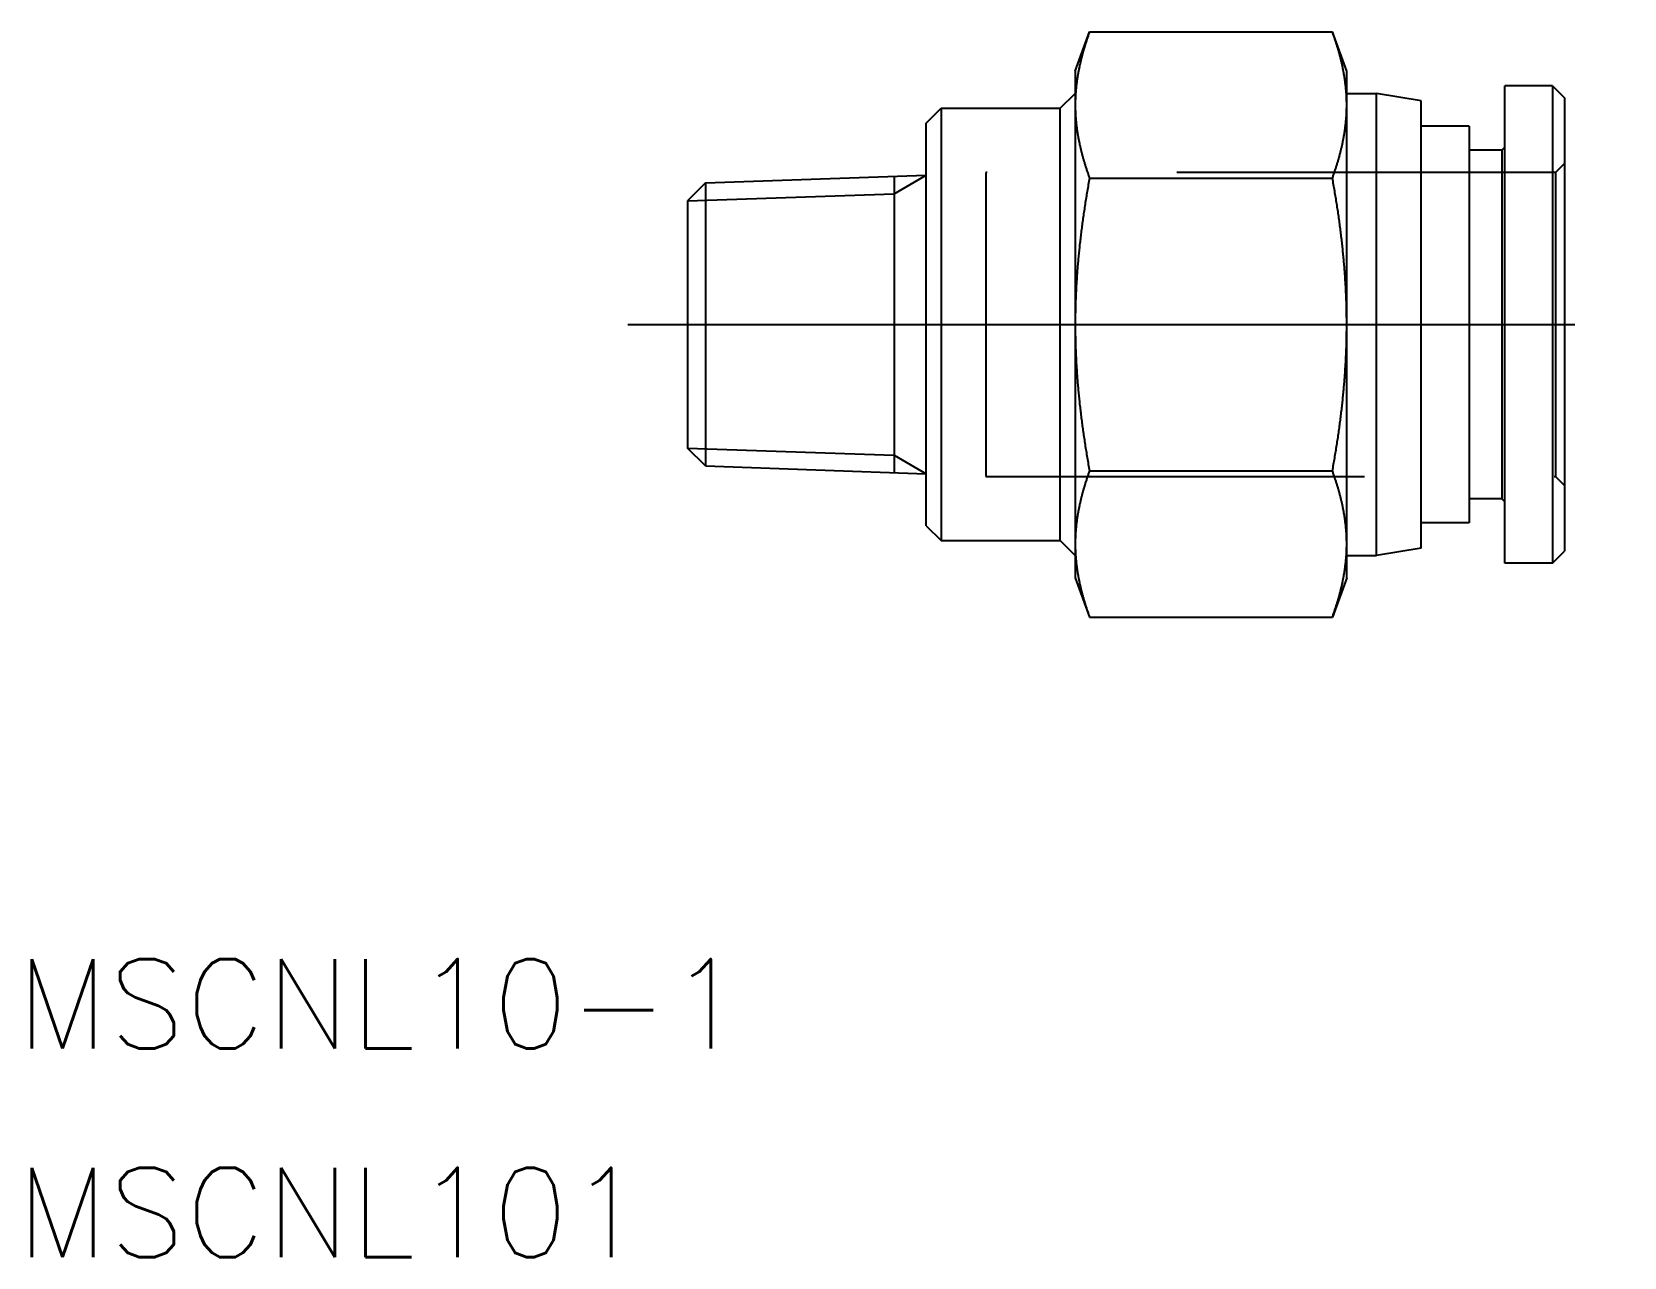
# Model space of a CAD drawing. Extents: x -73.7 to 11.2, y -31.3 to 11.8.
# Drawn here: x -73.7 to -20.3, y -31.3 to 9.8 of the extents above; entities that cross this region are included whole.
import ezdxf

# ---------------------------------------------------------------- set-up
doc = ezdxf.new("R2010")
doc.units = 0
doc.linetypes.add('CENTER', pattern=[50.8, 31.75, -6.35, 6.35, -6.35])
doc.linetypes.add('DASHED', pattern=[19.05, 12.7, -6.35])
doc.layers.get('0').update_dxf_attribs({"linetype": 'CONTINUOUS'})
doc.layers.add('CENTER', color=1, linetype='CENTER')
doc.styles.get("Standard").update_dxf_attribs({"font": 'txt.shx', "height": 3, "bigfont": 'bigfont.shx'})

msp = doc.modelspace()

# ---------------------------------------------------------------- linework, layer by layer
at = {"color": 7, "linetype": 'CONTINUOUS'}
for p, q in [((-38.743, 8.5), (-38.265, 9.815)), ((-38.265, 9.815), (-30.122, 9.815)), ((-29.643, 8.5), (-30.122, 9.815)), ((-38.743, 8.5), (-38.743, 7.361)), ((-29.643, 7.361), (-29.643, 8.5)), ((-39.243, 7.25), (-38.743, 7.75)), ((-29.643, 7.75), (-28.643, 7.75)), ((-28.643, -7.75), (-28.643, 7.75)), ((-27.143, 7.5), (-28.643, 7.75)), ((-27.143, -7.5), (-27.143, 7.5)), ((-24.343, -8), (-24.343, 8)), ((-22.743, 8), (-24.343, 8)), ((-22.743, 8), (-22.743, -8)), ((-22.743, 8), (-22.343, 7.6)), ((-22.343, 7.6), (-22.343, -7.6)), ((-43.743, 6.75), (-43.243, 7.25)), ((-43.243, 7.25), (-43.243, -7.25)), ((-43.243, 7.25), (-39.243, 7.25)), ((-39.243, -7.25), (-39.243, 7.25)), ((-38.743, 7.361), (-38.743, 0)), ((-29.643, 0), (-29.643, 7.361)), ((-43.743, -6.75), (-43.743, 6.75)), ((-25.543, 6.65), (-27.143, 6.65)), ((-25.543, 6.65), (-25.543, -6.65)), ((-24.443, 5.85), (-24.343, 5.95)), ((-24.443, 5.85), (-25.543, 5.85)), ((-24.443, 5.85), (-24.443, -5.85)), ((-51.141, 4.746), (-43.743, 5.005)), ((-44.814, 4.967), (-44.814, -4.967)), ((-43.743, -5.005), (-43.743, 5.005)), ((-38.265, 4.907), (-30.122, 4.907)), ((-51.141, 4.746), (-51.743, 4.144)), ((-51.141, 4.746), (-51.141, -4.746)), ((-51.743, 4.144), (-51.743, -4.144)), ((-38.743, 0), (-38.743, -7.361)), ((-29.643, -7.361), (-29.643, 0)), ((-51.141, -4.746), (-51.743, -4.144)), ((-51.141, -4.746), (-43.743, -5.005)), ((-38.265, -4.907), (-30.122, -4.907)), ((-24.443, -5.85), (-25.543, -5.85)), ((-24.443, -5.85), (-24.343, -5.95)), ((-43.743, -6.75), (-43.243, -7.25)), ((-25.543, -6.65), (-27.143, -6.65)), ((-43.243, -7.25), (-39.243, -7.25)), ((-39.243, -7.25), (-38.743, -7.75)), ((-38.743, -7.361), (-38.743, -8.5)), ((-29.643, -8.5), (-29.643, -7.361)), ((-29.643, -7.75), (-28.643, -7.75)), ((-27.143, -7.5), (-28.643, -7.75)), ((-22.743, -8), (-24.343, -8)), ((-22.743, -8), (-22.343, -7.6)), ((-38.743, -8.5), (-38.265, -9.815)), ((-29.643, -8.5), (-30.122, -9.815)), ((-38.265, -9.815), (-30.122, -9.815))]:
    msp.add_line(p, q, dxfattribs=at)
at = {"color": 3, "linetype": 'DASHED'}
for p, q in [((-22.343, 5.4), (-22.643, 5.1)), ((-41.743, 5.1), (-41.743, -5.1)), ((-22.643, 5.1), (-41.743, 5.1)), ((-22.643, 5.1), (-22.643, -5.1)), ((-41.743, -5.1), (-22.643, -5.1)), ((-22.643, -5.1), (-22.343, -5.4))]:
    msp.add_line(p, q, dxfattribs=at)
at = {"color": 3, "linetype": 'CONTINUOUS'}
for p, q in [((-44.814, 4.386), (-43.743, 5.005)), ((-51.743, 4.144), (-44.814, 4.386)), ((-51.743, -4.144), (-44.814, -4.386)), ((-44.814, -4.386), (-43.743, -5.005))]:
    msp.add_line(p, q, dxfattribs=at)
at = {"color": 7}
for points in [[(-38.265, 9.815, 0), (-38.275, 9.787, 0), (-38.285, 9.759, 0), (-38.295, 9.731, 0), (-38.305, 9.703, 0), (-38.315, 9.675, 0), (-38.324, 9.647, 0), (-38.334, 9.62, 0), (-38.343, 9.592, 0), (-38.352, 9.565, 0), (-38.361, 9.537, 0), (-38.37, 9.51, 0), (-38.379, 9.483, 0), (-38.388, 9.456, 0), (-38.397, 9.429, 0), (-38.405, 9.402, 0), (-38.414, 9.375, 0), (-38.422, 9.348, 0), (-38.43, 9.321, 0), (-38.438, 9.294, 0), (-38.446, 9.268, 0), (-38.454, 9.241, 0), (-38.462, 9.214, 0), (-38.47, 9.188, 0), (-38.477, 9.161, 0), (-38.485, 9.135, 0), (-38.492, 9.109, 0), (-38.499, 9.083, 0), (-38.506, 9.056, 0), (-38.513, 9.03, 0), (-38.52, 9.004, 0), (-38.527, 8.978, 0), (-38.534, 8.952, 0), (-38.54, 8.926, 0), (-38.547, 8.9, 0), (-38.553, 8.874, 0), (-38.559, 8.849, 0), (-38.566, 8.823, 0), (-38.572, 8.797, 0), (-38.578, 8.771, 0), (-38.583, 8.746, 0), (-38.589, 8.72, 0), (-38.595, 8.695, 0), (-38.6, 8.669, 0), (-38.606, 8.644, 0), (-38.611, 8.618, 0), (-38.616, 8.593, 0), (-38.621, 8.567, 0), (-38.626, 8.542, 0), (-38.631, 8.517, 0), (-38.636, 8.491, 0), (-38.641, 8.466, 0), (-38.645, 8.441, 0), (-38.65, 8.416, 0), (-38.654, 8.39, 0), (-38.658, 8.365, 0), (-38.662, 8.34, 0), (-38.666, 8.315, 0), (-38.67, 8.29, 0), (-38.674, 8.265, 0), (-38.678, 8.239, 0), (-38.682, 8.214, 0), (-38.685, 8.189, 0), (-38.689, 8.164, 0), (-38.692, 8.139, 0), (-38.695, 8.114, 0), (-38.698, 8.089, 0), (-38.701, 8.064, 0), (-38.704, 8.039, 0), (-38.707, 8.014, 0), (-38.71, 7.989, 0), (-38.712, 7.964, 0), (-38.715, 7.939, 0), (-38.717, 7.914, 0), (-38.72, 7.889, 0), (-38.722, 7.864, 0), (-38.724, 7.839, 0), (-38.726, 7.814, 0), (-38.728, 7.789, 0), (-38.73, 7.764, 0), (-38.731, 7.739, 0), (-38.733, 7.714, 0), (-38.734, 7.689, 0), (-38.736, 7.664, 0), (-38.737, 7.639, 0), (-38.738, 7.614, 0), (-38.739, 7.588, 0), (-38.74, 7.563, 0), (-38.741, 7.538, 0), (-38.741, 7.513, 0), (-38.742, 7.488, 0), (-38.742, 7.462, 0), (-38.743, 7.437, 0), (-38.743, 7.412, 0), (-38.743, 7.387, 0), (-38.743, 7.361, 0)], [(-29.643, 7.361, 0), (-29.643, 7.387, 0), (-29.644, 7.413, 0), (-29.644, 7.439, 0), (-29.644, 7.464, 0), (-29.645, 7.49, 0), (-29.645, 7.516, 0), (-29.646, 7.541, 0), (-29.647, 7.567, 0), (-29.648, 7.593, 0), (-29.649, 7.618, 0), (-29.65, 7.644, 0), (-29.651, 7.669, 0), (-29.653, 7.695, 0), (-29.654, 7.72, 0), (-29.656, 7.745, 0), (-29.658, 7.771, 0), (-29.66, 7.796, 0), (-29.662, 7.821, 0), (-29.663, 7.847, 0), (-29.666, 7.872, 0), (-29.668, 7.897, 0), (-29.67, 7.923, 0), (-29.673, 7.948, 0), (-29.675, 7.973, 0), (-29.678, 7.998, 0), (-29.681, 8.024, 0), (-29.684, 8.049, 0), (-29.687, 8.074, 0), (-29.69, 8.099, 0), (-29.693, 8.125, 0), (-29.696, 8.15, 0), (-29.7, 8.175, 0), (-29.703, 8.2, 0), (-29.707, 8.226, 0), (-29.71, 8.251, 0), (-29.714, 8.276, 0), (-29.718, 8.301, 0), (-29.722, 8.326, 0), (-29.726, 8.352, 0), (-29.73, 8.377, 0), (-29.735, 8.402, 0), (-29.739, 8.428, 0), (-29.744, 8.453, 0), (-29.748, 8.478, 0), (-29.753, 8.503, 0), (-29.758, 8.529, 0), (-29.763, 8.554, 0), (-29.768, 8.58, 0), (-29.773, 8.605, 0), (-29.778, 8.63, 0), (-29.784, 8.656, 0), (-29.789, 8.681, 0), (-29.795, 8.707, 0), (-29.8, 8.732, 0), (-29.806, 8.758, 0), (-29.812, 8.783, 0), (-29.818, 8.809, 0), (-29.824, 8.835, 0), (-29.83, 8.86, 0), (-29.836, 8.886, 0), (-29.843, 8.912, 0), (-29.849, 8.937, 0), (-29.856, 8.963, 0), (-29.863, 8.989, 0), (-29.869, 9.015, 0), (-29.876, 9.041, 0), (-29.883, 9.067, 0), (-29.89, 9.093, 0), (-29.898, 9.119, 0), (-29.905, 9.145, 0), (-29.912, 9.171, 0), (-29.92, 9.197, 0), (-29.927, 9.223, 0), (-29.935, 9.25, 0), (-29.943, 9.276, 0), (-29.951, 9.302, 0), (-29.959, 9.329, 0), (-29.967, 9.355, 0), (-29.975, 9.382, 0), (-29.984, 9.408, 0), (-29.992, 9.435, 0), (-30.001, 9.462, 0), (-30.009, 9.489, 0), (-30.018, 9.515, 0), (-30.027, 9.542, 0), (-30.036, 9.569, 0), (-30.045, 9.596, 0), (-30.054, 9.623, 0), (-30.064, 9.651, 0), (-30.073, 9.678, 0), (-30.083, 9.705, 0), (-30.092, 9.732, 0), (-30.102, 9.76, 0), (-30.112, 9.787, 0), (-30.122, 9.815, 0)], [(-38.743, 7.361, 0), (-38.743, 7.336, 0), (-38.743, 7.311, 0), (-38.743, 7.285, 0), (-38.742, 7.26, 0), (-38.742, 7.235, 0), (-38.741, 7.21, 0), (-38.741, 7.184, 0), (-38.74, 7.159, 0), (-38.739, 7.134, 0), (-38.738, 7.109, 0), (-38.737, 7.084, 0), (-38.736, 7.059, 0), (-38.734, 7.034, 0), (-38.733, 7.009, 0), (-38.731, 6.984, 0), (-38.73, 6.958, 0), (-38.728, 6.933, 0), (-38.726, 6.908, 0), (-38.724, 6.883, 0), (-38.722, 6.858, 0), (-38.72, 6.833, 0), (-38.717, 6.808, 0), (-38.715, 6.783, 0), (-38.712, 6.758, 0), (-38.71, 6.733, 0), (-38.707, 6.708, 0), (-38.704, 6.683, 0), (-38.701, 6.658, 0), (-38.698, 6.633, 0), (-38.695, 6.608, 0), (-38.692, 6.583, 0), (-38.689, 6.558, 0), (-38.685, 6.533, 0), (-38.682, 6.508, 0), (-38.678, 6.483, 0), (-38.674, 6.458, 0), (-38.67, 6.433, 0), (-38.666, 6.408, 0), (-38.662, 6.382, 0), (-38.658, 6.357, 0), (-38.654, 6.332, 0), (-38.65, 6.307, 0), (-38.645, 6.282, 0), (-38.641, 6.256, 0), (-38.636, 6.231, 0), (-38.631, 6.206, 0), (-38.626, 6.18, 0), (-38.621, 6.155, 0), (-38.616, 6.13, 0), (-38.611, 6.104, 0), (-38.606, 6.079, 0), (-38.6, 6.053, 0), (-38.595, 6.028, 0), (-38.589, 6.002, 0), (-38.583, 5.977, 0), (-38.578, 5.951, 0), (-38.572, 5.925, 0), (-38.566, 5.9, 0), (-38.559, 5.874, 0), (-38.553, 5.848, 0), (-38.547, 5.822, 0), (-38.54, 5.796, 0), (-38.534, 5.77, 0), (-38.527, 5.744, 0), (-38.52, 5.718, 0), (-38.513, 5.692, 0), (-38.506, 5.666, 0), (-38.499, 5.64, 0), (-38.492, 5.614, 0), (-38.485, 5.587, 0), (-38.477, 5.561, 0), (-38.47, 5.535, 0), (-38.462, 5.508, 0), (-38.454, 5.482, 0), (-38.446, 5.455, 0), (-38.438, 5.428, 0), (-38.43, 5.402, 0), (-38.422, 5.375, 0), (-38.414, 5.348, 0), (-38.405, 5.321, 0), (-38.397, 5.294, 0), (-38.388, 5.267, 0), (-38.379, 5.24, 0), (-38.37, 5.212, 0), (-38.361, 5.185, 0), (-38.352, 5.158, 0), (-38.343, 5.13, 0), (-38.334, 5.103, 0), (-38.324, 5.075, 0), (-38.315, 5.047, 0), (-38.305, 5.02, 0), (-38.295, 4.992, 0), (-38.285, 4.964, 0), (-38.275, 4.936, 0), (-38.265, 4.907, 0)], [(-30.122, 4.907, 0), (-30.112, 4.935, 0), (-30.102, 4.963, 0), (-30.092, 4.99, 0), (-30.083, 5.017, 0), (-30.073, 5.045, 0), (-30.064, 5.072, 0), (-30.054, 5.099, 0), (-30.045, 5.126, 0), (-30.036, 5.153, 0), (-30.027, 5.18, 0), (-30.018, 5.207, 0), (-30.009, 5.234, 0), (-30.001, 5.261, 0), (-29.992, 5.287, 0), (-29.984, 5.314, 0), (-29.975, 5.341, 0), (-29.967, 5.367, 0), (-29.959, 5.394, 0), (-29.951, 5.42, 0), (-29.943, 5.446, 0), (-29.935, 5.473, 0), (-29.927, 5.499, 0), (-29.92, 5.525, 0), (-29.912, 5.551, 0), (-29.905, 5.578, 0), (-29.898, 5.604, 0), (-29.89, 5.63, 0), (-29.883, 5.656, 0), (-29.876, 5.682, 0), (-29.869, 5.708, 0), (-29.863, 5.733, 0), (-29.856, 5.759, 0), (-29.849, 5.785, 0), (-29.843, 5.811, 0), (-29.836, 5.837, 0), (-29.83, 5.862, 0), (-29.824, 5.888, 0), (-29.818, 5.914, 0), (-29.812, 5.939, 0), (-29.806, 5.965, 0), (-29.8, 5.99, 0), (-29.795, 6.016, 0), (-29.789, 6.041, 0), (-29.784, 6.067, 0), (-29.778, 6.092, 0), (-29.773, 6.118, 0), (-29.768, 6.143, 0), (-29.763, 6.168, 0), (-29.758, 6.194, 0), (-29.753, 6.219, 0), (-29.748, 6.244, 0), (-29.744, 6.27, 0), (-29.739, 6.295, 0), (-29.735, 6.32, 0), (-29.73, 6.345, 0), (-29.726, 6.371, 0), (-29.722, 6.396, 0), (-29.718, 6.421, 0), (-29.714, 6.446, 0), (-29.71, 6.472, 0), (-29.707, 6.497, 0), (-29.703, 6.522, 0), (-29.7, 6.547, 0), (-29.696, 6.573, 0), (-29.693, 6.598, 0), (-29.69, 6.623, 0), (-29.687, 6.648, 0), (-29.684, 6.673, 0), (-29.681, 6.699, 0), (-29.678, 6.724, 0), (-29.675, 6.749, 0), (-29.673, 6.774, 0), (-29.67, 6.8, 0), (-29.668, 6.825, 0), (-29.666, 6.85, 0), (-29.663, 6.876, 0), (-29.662, 6.901, 0), (-29.66, 6.926, 0), (-29.658, 6.952, 0), (-29.656, 6.977, 0), (-29.654, 7.002, 0), (-29.653, 7.028, 0), (-29.651, 7.053, 0), (-29.65, 7.079, 0), (-29.649, 7.104, 0), (-29.648, 7.13, 0), (-29.647, 7.155, 0), (-29.646, 7.181, 0), (-29.645, 7.207, 0), (-29.645, 7.232, 0), (-29.644, 7.258, 0), (-29.644, 7.284, 0), (-29.644, 7.31, 0), (-29.643, 7.335, 0), (-29.643, 7.361, 0)], [(-38.265, 4.907, 0), (-38.275, 4.851, 0), (-38.285, 4.795, 0), (-38.295, 4.739, 0), (-38.305, 4.683, 0), (-38.315, 4.628, 0), (-38.324, 4.572, 0), (-38.334, 4.517, 0), (-38.343, 4.462, 0), (-38.352, 4.407, 0), (-38.361, 4.352, 0), (-38.37, 4.298, 0), (-38.379, 4.243, 0), (-38.388, 4.189, 0), (-38.397, 4.135, 0), (-38.405, 4.081, 0), (-38.414, 4.027, 0), (-38.422, 3.973, 0), (-38.43, 3.919, 0), (-38.438, 3.866, 0), (-38.446, 3.813, 0), (-38.454, 3.759, 0), (-38.462, 3.706, 0), (-38.47, 3.653, 0), (-38.477, 3.6, 0), (-38.485, 3.548, 0), (-38.492, 3.495, 0), (-38.499, 3.443, 0), (-38.506, 3.39, 0), (-38.513, 3.338, 0), (-38.52, 3.286, 0), (-38.527, 3.234, 0), (-38.534, 3.182, 0), (-38.54, 3.13, 0), (-38.547, 3.078, 0), (-38.553, 3.026, 0), (-38.559, 2.975, 0), (-38.566, 2.923, 0), (-38.572, 2.872, 0), (-38.578, 2.82, 0), (-38.583, 2.769, 0), (-38.589, 2.718, 0), (-38.595, 2.667, 0), (-38.6, 2.616, 0), (-38.606, 2.565, 0), (-38.611, 2.514, 0), (-38.616, 2.463, 0), (-38.621, 2.412, 0), (-38.626, 2.361, 0), (-38.631, 2.311, 0), (-38.636, 2.26, 0), (-38.641, 2.21, 0), (-38.645, 2.159, 0), (-38.65, 2.109, 0), (-38.654, 2.058, 0), (-38.658, 2.008, 0), (-38.662, 1.958, 0), (-38.666, 1.907, 0), (-38.67, 1.857, 0), (-38.674, 1.807, 0), (-38.678, 1.757, 0), (-38.682, 1.706, 0), (-38.685, 1.656, 0), (-38.689, 1.606, 0), (-38.692, 1.556, 0), (-38.695, 1.506, 0), (-38.698, 1.456, 0), (-38.701, 1.406, 0), (-38.704, 1.356, 0), (-38.707, 1.306, 0), (-38.71, 1.256, 0), (-38.712, 1.206, 0), (-38.715, 1.156, 0), (-38.717, 1.106, 0), (-38.72, 1.056, 0), (-38.722, 1.006, 0), (-38.724, 0.956, 0), (-38.726, 0.906, 0), (-38.728, 0.856, 0), (-38.73, 0.805, 0), (-38.731, 0.755, 0), (-38.733, 0.705, 0), (-38.734, 0.655, 0), (-38.736, 0.605, 0), (-38.737, 0.555, 0), (-38.738, 0.505, 0), (-38.739, 0.454, 0), (-38.74, 0.404, 0), (-38.741, 0.354, 0), (-38.741, 0.303, 0), (-38.742, 0.253, 0), (-38.742, 0.202, 0), (-38.743, 0.152, 0), (-38.743, 0.101, 0), (-38.743, 0.051, 0), (-38.743, 0, 0)], [(-29.643, 0, 0), (-29.643, 0.052, 0), (-29.644, 0.103, 0), (-29.644, 0.155, 0), (-29.644, 0.206, 0), (-29.645, 0.258, 0), (-29.645, 0.309, 0), (-29.646, 0.36, 0), (-29.647, 0.412, 0), (-29.648, 0.463, 0), (-29.649, 0.514, 0), (-29.65, 0.565, 0), (-29.651, 0.616, 0), (-29.653, 0.667, 0), (-29.654, 0.717, 0), (-29.656, 0.768, 0), (-29.658, 0.819, 0), (-29.66, 0.87, 0), (-29.662, 0.921, 0), (-29.663, 0.971, 0), (-29.666, 1.022, 0), (-29.668, 1.072, 0), (-29.67, 1.123, 0), (-29.673, 1.173, 0), (-29.675, 1.224, 0), (-29.678, 1.275, 0), (-29.681, 1.325, 0), (-29.684, 1.375, 0), (-29.687, 1.426, 0), (-29.69, 1.476, 0), (-29.693, 1.527, 0), (-29.696, 1.577, 0), (-29.7, 1.628, 0), (-29.703, 1.678, 0), (-29.707, 1.729, 0), (-29.71, 1.779, 0), (-29.714, 1.83, 0), (-29.718, 1.88, 0), (-29.722, 1.93, 0), (-29.726, 1.981, 0), (-29.73, 2.032, 0), (-29.735, 2.082, 0), (-29.739, 2.133, 0), (-29.744, 2.183, 0), (-29.748, 2.234, 0), (-29.753, 2.284, 0), (-29.758, 2.335, 0), (-29.763, 2.386, 0), (-29.768, 2.437, 0), (-29.773, 2.487, 0), (-29.778, 2.538, 0), (-29.784, 2.589, 0), (-29.789, 2.64, 0), (-29.795, 2.691, 0), (-29.8, 2.742, 0), (-29.806, 2.793, 0), (-29.812, 2.844, 0), (-29.818, 2.895, 0), (-29.824, 2.947, 0), (-29.83, 2.998, 0), (-29.836, 3.049, 0), (-29.843, 3.101, 0), (-29.849, 3.152, 0), (-29.856, 3.204, 0), (-29.863, 3.256, 0), (-29.869, 3.307, 0), (-29.876, 3.359, 0), (-29.883, 3.411, 0), (-29.89, 3.463, 0), (-29.898, 3.515, 0), (-29.905, 3.567, 0), (-29.912, 3.62, 0), (-29.92, 3.672, 0), (-29.927, 3.724, 0), (-29.935, 3.777, 0), (-29.943, 3.83, 0), (-29.951, 3.882, 0), (-29.959, 3.935, 0), (-29.967, 3.988, 0), (-29.975, 4.041, 0), (-29.984, 4.094, 0), (-29.992, 4.148, 0), (-30.001, 4.201, 0), (-30.009, 4.255, 0), (-30.018, 4.308, 0), (-30.027, 4.362, 0), (-30.036, 4.416, 0), (-30.045, 4.47, 0), (-30.054, 4.524, 0), (-30.064, 4.579, 0), (-30.073, 4.633, 0), (-30.083, 4.688, 0), (-30.092, 4.742, 0), (-30.102, 4.797, 0), (-30.112, 4.852, 0), (-30.122, 4.907, 0)], [(-38.743, 0, 0), (-38.743, -0.051, 0), (-38.743, -0.101, 0), (-38.743, -0.152, 0), (-38.742, -0.202, 0), (-38.742, -0.253, 0), (-38.741, -0.303, 0), (-38.741, -0.354, 0), (-38.74, -0.404, 0), (-38.739, -0.454, 0), (-38.738, -0.505, 0), (-38.737, -0.555, 0), (-38.736, -0.605, 0), (-38.734, -0.655, 0), (-38.733, -0.705, 0), (-38.731, -0.755, 0), (-38.73, -0.805, 0), (-38.728, -0.856, 0), (-38.726, -0.906, 0), (-38.724, -0.956, 0), (-38.722, -1.006, 0), (-38.72, -1.056, 0), (-38.717, -1.106, 0), (-38.715, -1.156, 0), (-38.712, -1.206, 0), (-38.71, -1.256, 0), (-38.707, -1.306, 0), (-38.704, -1.356, 0), (-38.701, -1.406, 0), (-38.698, -1.456, 0), (-38.695, -1.506, 0), (-38.692, -1.556, 0), (-38.689, -1.606, 0), (-38.685, -1.656, 0), (-38.682, -1.706, 0), (-38.678, -1.757, 0), (-38.674, -1.807, 0), (-38.67, -1.857, 0), (-38.666, -1.907, 0), (-38.662, -1.958, 0), (-38.658, -2.008, 0), (-38.654, -2.058, 0), (-38.65, -2.109, 0), (-38.645, -2.159, 0), (-38.641, -2.21, 0), (-38.636, -2.26, 0), (-38.631, -2.311, 0), (-38.626, -2.361, 0), (-38.621, -2.412, 0), (-38.616, -2.463, 0), (-38.611, -2.514, 0), (-38.606, -2.565, 0), (-38.6, -2.616, 0), (-38.595, -2.667, 0), (-38.589, -2.718, 0), (-38.583, -2.769, 0), (-38.578, -2.82, 0), (-38.572, -2.872, 0), (-38.566, -2.923, 0), (-38.559, -2.975, 0), (-38.553, -3.026, 0), (-38.547, -3.078, 0), (-38.54, -3.13, 0), (-38.534, -3.182, 0), (-38.527, -3.234, 0), (-38.52, -3.286, 0), (-38.513, -3.338, 0), (-38.506, -3.39, 0), (-38.499, -3.443, 0), (-38.492, -3.495, 0), (-38.485, -3.548, 0), (-38.477, -3.6, 0), (-38.47, -3.653, 0), (-38.462, -3.706, 0), (-38.454, -3.759, 0), (-38.446, -3.813, 0), (-38.438, -3.866, 0), (-38.43, -3.919, 0), (-38.422, -3.973, 0), (-38.414, -4.027, 0), (-38.405, -4.081, 0), (-38.397, -4.135, 0), (-38.388, -4.189, 0), (-38.379, -4.243, 0), (-38.37, -4.298, 0), (-38.361, -4.352, 0), (-38.352, -4.407, 0), (-38.343, -4.462, 0), (-38.334, -4.517, 0), (-38.324, -4.572, 0), (-38.315, -4.628, 0), (-38.305, -4.683, 0), (-38.295, -4.739, 0), (-38.285, -4.795, 0), (-38.275, -4.851, 0), (-38.265, -4.907, 0)], [(-30.122, -4.907, 0), (-30.112, -4.852, 0), (-30.102, -4.797, 0), (-30.092, -4.742, 0), (-30.083, -4.688, 0), (-30.073, -4.633, 0), (-30.064, -4.579, 0), (-30.054, -4.524, 0), (-30.045, -4.47, 0), (-30.036, -4.416, 0), (-30.027, -4.362, 0), (-30.018, -4.308, 0), (-30.009, -4.255, 0), (-30.001, -4.201, 0), (-29.992, -4.148, 0), (-29.984, -4.094, 0), (-29.975, -4.041, 0), (-29.967, -3.988, 0), (-29.959, -3.935, 0), (-29.951, -3.882, 0), (-29.943, -3.83, 0), (-29.935, -3.777, 0), (-29.927, -3.724, 0), (-29.92, -3.672, 0), (-29.912, -3.62, 0), (-29.905, -3.567, 0), (-29.898, -3.515, 0), (-29.89, -3.463, 0), (-29.883, -3.411, 0), (-29.876, -3.359, 0), (-29.869, -3.307, 0), (-29.863, -3.256, 0), (-29.856, -3.204, 0), (-29.849, -3.152, 0), (-29.843, -3.101, 0), (-29.836, -3.049, 0), (-29.83, -2.998, 0), (-29.824, -2.947, 0), (-29.818, -2.895, 0), (-29.812, -2.844, 0), (-29.806, -2.793, 0), (-29.8, -2.742, 0), (-29.795, -2.691, 0), (-29.789, -2.64, 0), (-29.784, -2.589, 0), (-29.778, -2.538, 0), (-29.773, -2.487, 0), (-29.768, -2.437, 0), (-29.763, -2.386, 0), (-29.758, -2.335, 0), (-29.753, -2.284, 0), (-29.748, -2.234, 0), (-29.744, -2.183, 0), (-29.739, -2.133, 0), (-29.735, -2.082, 0), (-29.73, -2.032, 0), (-29.726, -1.981, 0), (-29.722, -1.93, 0), (-29.718, -1.88, 0), (-29.714, -1.83, 0), (-29.71, -1.779, 0), (-29.707, -1.729, 0), (-29.703, -1.678, 0), (-29.7, -1.628, 0), (-29.696, -1.577, 0), (-29.693, -1.527, 0), (-29.69, -1.476, 0), (-29.687, -1.426, 0), (-29.684, -1.375, 0), (-29.681, -1.325, 0), (-29.678, -1.275, 0), (-29.675, -1.224, 0), (-29.673, -1.173, 0), (-29.67, -1.123, 0), (-29.668, -1.072, 0), (-29.666, -1.022, 0), (-29.663, -0.971, 0), (-29.662, -0.921, 0), (-29.66, -0.87, 0), (-29.658, -0.819, 0), (-29.656, -0.768, 0), (-29.654, -0.717, 0), (-29.653, -0.667, 0), (-29.651, -0.616, 0), (-29.65, -0.565, 0), (-29.649, -0.514, 0), (-29.648, -0.463, 0), (-29.647, -0.412, 0), (-29.646, -0.36, 0), (-29.645, -0.309, 0), (-29.645, -0.258, 0), (-29.644, -0.206, 0), (-29.644, -0.155, 0), (-29.644, -0.103, 0), (-29.643, -0.052, 0), (-29.643, 0, 0)], [(-38.265, -4.907, 0), (-38.275, -4.936, 0), (-38.285, -4.964, 0), (-38.295, -4.992, 0), (-38.305, -5.02, 0), (-38.315, -5.047, 0), (-38.324, -5.075, 0), (-38.334, -5.103, 0), (-38.343, -5.13, 0), (-38.352, -5.158, 0), (-38.361, -5.185, 0), (-38.37, -5.212, 0), (-38.379, -5.24, 0), (-38.388, -5.267, 0), (-38.397, -5.294, 0), (-38.405, -5.321, 0), (-38.414, -5.348, 0), (-38.422, -5.375, 0), (-38.43, -5.402, 0), (-38.438, -5.428, 0), (-38.446, -5.455, 0), (-38.454, -5.482, 0), (-38.462, -5.508, 0), (-38.47, -5.535, 0), (-38.477, -5.561, 0), (-38.485, -5.587, 0), (-38.492, -5.614, 0), (-38.499, -5.64, 0), (-38.506, -5.666, 0), (-38.513, -5.692, 0), (-38.52, -5.718, 0), (-38.527, -5.744, 0), (-38.534, -5.77, 0), (-38.54, -5.796, 0), (-38.547, -5.822, 0), (-38.553, -5.848, 0), (-38.559, -5.874, 0), (-38.566, -5.9, 0), (-38.572, -5.925, 0), (-38.578, -5.951, 0), (-38.583, -5.977, 0), (-38.589, -6.002, 0), (-38.595, -6.028, 0), (-38.6, -6.053, 0), (-38.606, -6.079, 0), (-38.611, -6.104, 0), (-38.616, -6.13, 0), (-38.621, -6.155, 0), (-38.626, -6.18, 0), (-38.631, -6.206, 0), (-38.636, -6.231, 0), (-38.641, -6.256, 0), (-38.645, -6.282, 0), (-38.65, -6.307, 0), (-38.654, -6.332, 0), (-38.658, -6.357, 0), (-38.662, -6.382, 0), (-38.666, -6.408, 0), (-38.67, -6.433, 0), (-38.674, -6.458, 0), (-38.678, -6.483, 0), (-38.682, -6.508, 0), (-38.685, -6.533, 0), (-38.689, -6.558, 0), (-38.692, -6.583, 0), (-38.695, -6.608, 0), (-38.698, -6.633, 0), (-38.701, -6.658, 0), (-38.704, -6.683, 0), (-38.707, -6.708, 0), (-38.71, -6.733, 0), (-38.712, -6.758, 0), (-38.715, -6.783, 0), (-38.717, -6.808, 0), (-38.72, -6.833, 0), (-38.722, -6.858, 0), (-38.724, -6.883, 0), (-38.726, -6.908, 0), (-38.728, -6.933, 0), (-38.73, -6.958, 0), (-38.731, -6.984, 0), (-38.733, -7.009, 0), (-38.734, -7.034, 0), (-38.736, -7.059, 0), (-38.737, -7.084, 0), (-38.738, -7.109, 0), (-38.739, -7.134, 0), (-38.74, -7.159, 0), (-38.741, -7.184, 0), (-38.741, -7.21, 0), (-38.742, -7.235, 0), (-38.742, -7.26, 0), (-38.743, -7.285, 0), (-38.743, -7.311, 0), (-38.743, -7.336, 0), (-38.743, -7.361, 0)], [(-29.643, -7.361, 0), (-29.643, -7.335, 0), (-29.644, -7.31, 0), (-29.644, -7.284, 0), (-29.644, -7.258, 0), (-29.645, -7.232, 0), (-29.645, -7.207, 0), (-29.646, -7.181, 0), (-29.647, -7.155, 0), (-29.648, -7.13, 0), (-29.649, -7.104, 0), (-29.65, -7.079, 0), (-29.651, -7.053, 0), (-29.653, -7.028, 0), (-29.654, -7.002, 0), (-29.656, -6.977, 0), (-29.658, -6.952, 0), (-29.66, -6.926, 0), (-29.662, -6.901, 0), (-29.663, -6.876, 0), (-29.666, -6.85, 0), (-29.668, -6.825, 0), (-29.67, -6.8, 0), (-29.673, -6.774, 0), (-29.675, -6.749, 0), (-29.678, -6.724, 0), (-29.681, -6.699, 0), (-29.684, -6.673, 0), (-29.687, -6.648, 0), (-29.69, -6.623, 0), (-29.693, -6.598, 0), (-29.696, -6.573, 0), (-29.7, -6.547, 0), (-29.703, -6.522, 0), (-29.707, -6.497, 0), (-29.71, -6.472, 0), (-29.714, -6.446, 0), (-29.718, -6.421, 0), (-29.722, -6.396, 0), (-29.726, -6.371, 0), (-29.73, -6.345, 0), (-29.735, -6.32, 0), (-29.739, -6.295, 0), (-29.744, -6.27, 0), (-29.748, -6.244, 0), (-29.753, -6.219, 0), (-29.758, -6.194, 0), (-29.763, -6.168, 0), (-29.768, -6.143, 0), (-29.773, -6.118, 0), (-29.778, -6.092, 0), (-29.784, -6.067, 0), (-29.789, -6.041, 0), (-29.795, -6.016, 0), (-29.8, -5.99, 0), (-29.806, -5.965, 0), (-29.812, -5.939, 0), (-29.818, -5.914, 0), (-29.824, -5.888, 0), (-29.83, -5.862, 0), (-29.836, -5.837, 0), (-29.843, -5.811, 0), (-29.849, -5.785, 0), (-29.856, -5.759, 0), (-29.863, -5.733, 0), (-29.869, -5.708, 0), (-29.876, -5.682, 0), (-29.883, -5.656, 0), (-29.89, -5.63, 0), (-29.898, -5.604, 0), (-29.905, -5.578, 0), (-29.912, -5.551, 0), (-29.92, -5.525, 0), (-29.927, -5.499, 0), (-29.935, -5.473, 0), (-29.943, -5.446, 0), (-29.951, -5.42, 0), (-29.959, -5.394, 0), (-29.967, -5.367, 0), (-29.975, -5.341, 0), (-29.984, -5.314, 0), (-29.992, -5.287, 0), (-30.001, -5.261, 0), (-30.009, -5.234, 0), (-30.018, -5.207, 0), (-30.027, -5.18, 0), (-30.036, -5.153, 0), (-30.045, -5.126, 0), (-30.054, -5.099, 0), (-30.064, -5.072, 0), (-30.073, -5.045, 0), (-30.083, -5.017, 0), (-30.092, -4.99, 0), (-30.102, -4.963, 0), (-30.112, -4.935, 0), (-30.122, -4.907, 0)], [(-38.743, -7.361, 0), (-38.743, -7.387, 0), (-38.743, -7.412, 0), (-38.743, -7.437, 0), (-38.742, -7.462, 0), (-38.742, -7.488, 0), (-38.741, -7.513, 0), (-38.741, -7.538, 0), (-38.74, -7.563, 0), (-38.739, -7.588, 0), (-38.738, -7.614, 0), (-38.737, -7.639, 0), (-38.736, -7.664, 0), (-38.734, -7.689, 0), (-38.733, -7.714, 0), (-38.731, -7.739, 0), (-38.73, -7.764, 0), (-38.728, -7.789, 0), (-38.726, -7.814, 0), (-38.724, -7.839, 0), (-38.722, -7.864, 0), (-38.72, -7.889, 0), (-38.717, -7.914, 0), (-38.715, -7.939, 0), (-38.712, -7.964, 0), (-38.71, -7.989, 0), (-38.707, -8.014, 0), (-38.704, -8.039, 0), (-38.701, -8.064, 0), (-38.698, -8.089, 0), (-38.695, -8.114, 0), (-38.692, -8.139, 0), (-38.689, -8.164, 0), (-38.685, -8.189, 0), (-38.682, -8.214, 0), (-38.678, -8.239, 0), (-38.674, -8.265, 0), (-38.67, -8.29, 0), (-38.666, -8.315, 0), (-38.662, -8.34, 0), (-38.658, -8.365, 0), (-38.654, -8.39, 0), (-38.65, -8.416, 0), (-38.645, -8.441, 0), (-38.641, -8.466, 0), (-38.636, -8.491, 0), (-38.631, -8.517, 0), (-38.626, -8.542, 0), (-38.621, -8.567, 0), (-38.616, -8.593, 0), (-38.611, -8.618, 0), (-38.606, -8.644, 0), (-38.6, -8.669, 0), (-38.595, -8.695, 0), (-38.589, -8.72, 0), (-38.583, -8.746, 0), (-38.578, -8.771, 0), (-38.572, -8.797, 0), (-38.566, -8.823, 0), (-38.559, -8.849, 0), (-38.553, -8.874, 0), (-38.547, -8.9, 0), (-38.54, -8.926, 0), (-38.534, -8.952, 0), (-38.527, -8.978, 0), (-38.52, -9.004, 0), (-38.513, -9.03, 0), (-38.506, -9.056, 0), (-38.499, -9.083, 0), (-38.492, -9.109, 0), (-38.485, -9.135, 0), (-38.477, -9.161, 0), (-38.47, -9.188, 0), (-38.462, -9.214, 0), (-38.454, -9.241, 0), (-38.446, -9.268, 0), (-38.438, -9.294, 0), (-38.43, -9.321, 0), (-38.422, -9.348, 0), (-38.414, -9.375, 0), (-38.405, -9.402, 0), (-38.397, -9.429, 0), (-38.388, -9.456, 0), (-38.379, -9.483, 0), (-38.37, -9.51, 0), (-38.361, -9.537, 0), (-38.352, -9.565, 0), (-38.343, -9.592, 0), (-38.334, -9.62, 0), (-38.324, -9.647, 0), (-38.315, -9.675, 0), (-38.305, -9.703, 0), (-38.295, -9.731, 0), (-38.285, -9.759, 0), (-38.275, -9.787, 0), (-38.265, -9.815, 0)], [(-30.122, -9.815, 0), (-30.112, -9.787, 0), (-30.102, -9.76, 0), (-30.092, -9.732, 0), (-30.083, -9.705, 0), (-30.073, -9.678, 0), (-30.064, -9.651, 0), (-30.054, -9.623, 0), (-30.045, -9.596, 0), (-30.036, -9.569, 0), (-30.027, -9.542, 0), (-30.018, -9.515, 0), (-30.009, -9.489, 0), (-30.001, -9.462, 0), (-29.992, -9.435, 0), (-29.984, -9.408, 0), (-29.975, -9.382, 0), (-29.967, -9.355, 0), (-29.959, -9.329, 0), (-29.951, -9.302, 0), (-29.943, -9.276, 0), (-29.935, -9.25, 0), (-29.927, -9.223, 0), (-29.92, -9.197, 0), (-29.912, -9.171, 0), (-29.905, -9.145, 0), (-29.898, -9.119, 0), (-29.89, -9.093, 0), (-29.883, -9.067, 0), (-29.876, -9.041, 0), (-29.869, -9.015, 0), (-29.863, -8.989, 0), (-29.856, -8.963, 0), (-29.849, -8.937, 0), (-29.843, -8.912, 0), (-29.836, -8.886, 0), (-29.83, -8.86, 0), (-29.824, -8.835, 0), (-29.818, -8.809, 0), (-29.812, -8.783, 0), (-29.806, -8.758, 0), (-29.8, -8.732, 0), (-29.795, -8.707, 0), (-29.789, -8.681, 0), (-29.784, -8.656, 0), (-29.778, -8.63, 0), (-29.773, -8.605, 0), (-29.768, -8.58, 0), (-29.763, -8.554, 0), (-29.758, -8.529, 0), (-29.753, -8.503, 0), (-29.748, -8.478, 0), (-29.744, -8.453, 0), (-29.739, -8.428, 0), (-29.735, -8.402, 0), (-29.73, -8.377, 0), (-29.726, -8.352, 0), (-29.722, -8.326, 0), (-29.718, -8.301, 0), (-29.714, -8.276, 0), (-29.71, -8.251, 0), (-29.707, -8.226, 0), (-29.703, -8.2, 0), (-29.7, -8.175, 0), (-29.696, -8.15, 0), (-29.693, -8.125, 0), (-29.69, -8.099, 0), (-29.687, -8.074, 0), (-29.684, -8.049, 0), (-29.681, -8.024, 0), (-29.678, -7.998, 0), (-29.675, -7.973, 0), (-29.673, -7.948, 0), (-29.67, -7.923, 0), (-29.668, -7.897, 0), (-29.666, -7.872, 0), (-29.663, -7.847, 0), (-29.662, -7.821, 0), (-29.66, -7.796, 0), (-29.658, -7.771, 0), (-29.656, -7.745, 0), (-29.654, -7.72, 0), (-29.653, -7.695, 0), (-29.651, -7.669, 0), (-29.65, -7.644, 0), (-29.649, -7.618, 0), (-29.648, -7.593, 0), (-29.647, -7.567, 0), (-29.646, -7.541, 0), (-29.645, -7.516, 0), (-29.645, -7.49, 0), (-29.644, -7.464, 0), (-29.644, -7.439, 0), (-29.644, -7.413, 0), (-29.643, -7.387, 0), (-29.643, -7.361, 0)]]:
    msp.add_polyline3d(points, dxfattribs=at)
at = {"layer": 'CENTER', "color": 1, "linetype": 'CENTER'}
msp.add_line((-53.743, 0), (-20.343, 0), dxfattribs=at)

# ---------------------------------------------------------------- texts
at = {"color": 7, "linetype": 'CONTINUOUS'}
for s, p in [('MSCNL10-1', (-74.233, -24.281)), ('MSCNL101', (-74.233, -31.281))]:
    msp.add_text(s, height=3, dxfattribs=at).set_placement(p)

doc.saveas('drawing.dxf')
